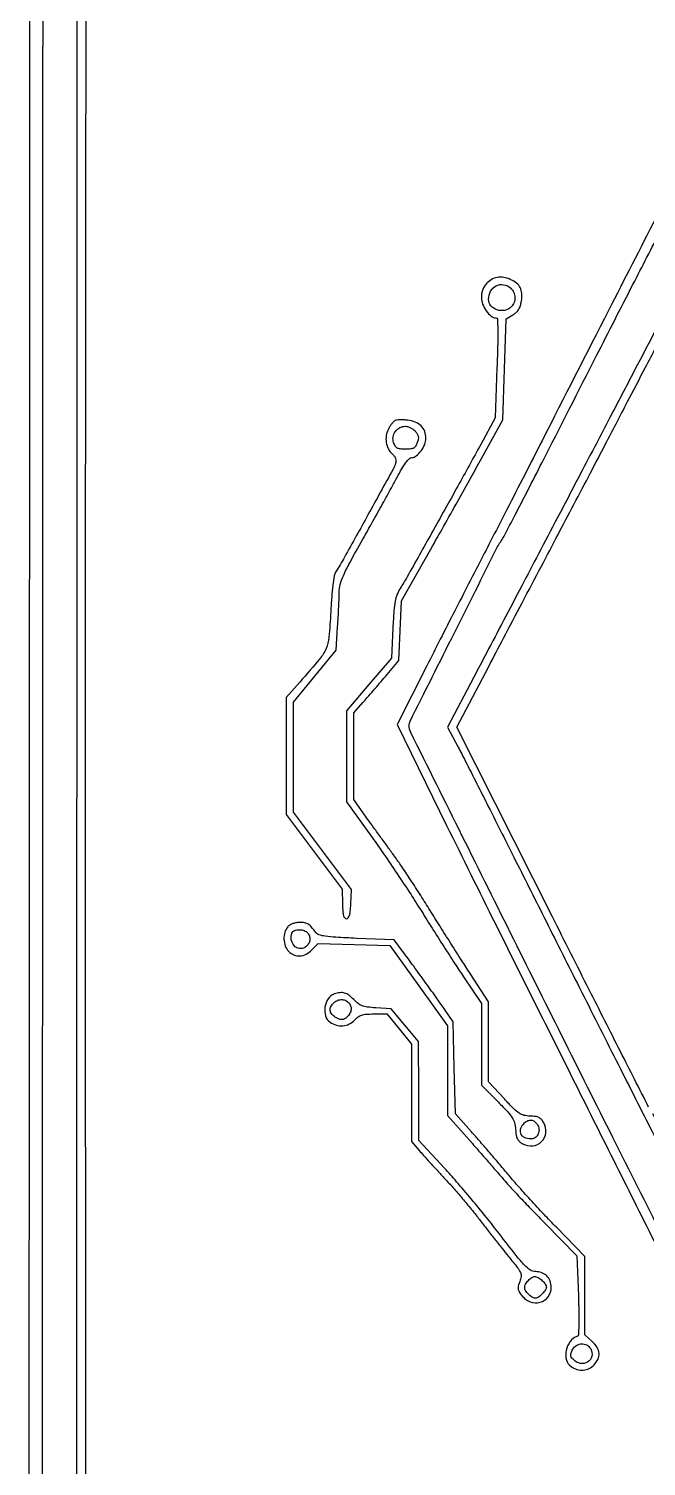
# Model space of a CAD drawing. Extents: x 33 to 995, y 30 to 1513.
# Drawn here: x 33 to 289, y 583 to 1180 of the extents above; entities that cross this region are included whole.
import ezdxf

# ---------------------------------------------------------------- set-up
doc = ezdxf.new("R2010")
doc.units = 0

msp = doc.modelspace()

# ---------------------------------------------------------------- linework, layer by layer
for points in [[(969.036452, 1225.056595, -0.000004), (969.039353, 1088.299549, -0.000008), (969.038944, 928.132759, -0.000006), (969.033447, 745.616071)], [(501, 614.908769, -0.000002), (561.298067, 614.940643, -0.000003), (614.572792, 614.968231, -0.000002), (659.799513, 614.99122, -0.000053)], [(56.838383, 550.971158, 0.000004), (56.774237, 658.613587, 0.000005), (56.715227, 754.844653, 0.000003), (56.664187, 835.950257, 0.000067), (56.646079, 859.5, -0.000403), (56.643947, 881.789623, -0.00003), (56.690827, 942.55625, -0.000042), (56.757144, 1015.035999, -0.000032), (56.841506, 1094.5), (57.067621, 1295.5)], [(972.956293, 313.397605, 0.000039), (972.978038, 768.984398, 0.000039), (972.928152, 1226.063636, 0.000618)], [(53.508353, 1474.214499, 0.000027), (53.251612, 1321.329098, 0.00033), (53.052888, 1115.372179, 0.000076), (53, 768.50806), (53, 62.314567)], [(38.822837, 332.31249, -0.000046), (38.889141, 769.339498, -0.000051), (39.034879, 1189.135476, -0.000465), (39.288314, 1372.643788, -0.000087), (39.584884, 1491.939655, -0.098597), (40.571108, 1496.824427, -0.031477), (42.041633, 1499.802126, -0.045918), (43.725173, 1502.193461, -0.046088), (45.811833, 1504.231037, -0.032025), (48.5, 1506.13944, -0.137776), (53.048935, 1507.445047, -0.000422), (114.224298, 1507.740408, -0.000933), (216.862219, 1507.95772, -0.000061), (514.602117, 1507.996262), (977.704234, 1508), (981.07832, 1505.726203, -0.029148), (982.52989, 1504.619797, -0.018066), (984.105016, 1503.165079, -0.018106), (985.561024, 1501.610852, -0.030905), (986.643885, 1500.200472), (988.835363, 1496.948538), (989.233898, 772.224269), (989.632433, 47.5)], [(995.005458, 43.718342), (994.752729, 770.609171), (994.5, 1497.5), (991.694724, 1502.272392, 0.032229), (990.320582, 1504.29898, 0.021357), (988.502755, 1506.444128, 0.02152), (986.549572, 1508.384329, 0.038625), (984.767769, 1509.772392), (980.646091, 1512.5), (515.573046, 1512.712577, 0.000094), (263.010968, 1512.780544, 0.000625), (137.080546, 1512.633358, 0.000111), (51.337268, 1512.406859, 0.105014), (47.5, 1511.580442, 0.060151), (44.399911, 1509.715644, 0.033004), (41.086923, 1506.764579, 0.032003), (38.025614, 1503.225534, 0.039426), (35.669775, 1499.552908), (33.5, 1495.5), (33.247266, 770.21552, 0.000036), (33.115334, 293.12885, 0.000631)], [(303.803707, 1075.012306, 0.000025), (284.486637, 1038, -0.000146), (274.223598, 1018.347231, -0.000112), (263.012605, 996.90625, -0.000114), (252.524387, 976.869653, -0.000272), (244.726218, 962, 0.000072), (237.800217, 948.806243, 0.000055), (230.228069, 934.372742, 0.000055), (223.14031, 920.855321, 0.000131), (217.861931, 910.779549), (207.014044, 890.059097), (211.377611, 881.779549, -0.004209), (214.325543, 876.070036, -0.000207), (223.892648, 857.132117, -0.000335), (235.235067, 834.619381, -0.000242), (247.854433, 809.5, 0.00037), (261.75425, 781.849463, 0.000284), (276.975462, 751.66875, 0.000287), (291.244919, 723.455401, 0.000683), (301.894641, 702.5, -0.000082), (311.121065, 684.399125, -0.000073), (320.711442, 665.569818, -0.000073)], [(49.921437, 30.277249, 0.000009), (186.426532, 30.187823, 0.000194)], [(293.435553, 1101.439793, 0.000653), (273.797652, 1063.111719, 0.000241), (246.194756, 1009, -0.000334), (238.994295, 994.890992, -0.000295), (231.473492, 980.2, -0.000297), (224.681702, 966.97168, -0.000904), (220.048136, 958, 0.001094), (215.691473, 949.556617, 0.000484), (209.97297, 938.387594, 0.000479), (203.936827, 926.542002, 0.000645), (198.497906, 915.808831), (186.025946, 891.117661), (206.578028, 849.308831, 0.001404), (226.822752, 808.415783, 0.000356), (259.942651, 742.103893, 0.000376), (293.811993, 674.539157, 0.000995)], [(317.857988, 636, -0.001048), (277.091598, 716.713619, -0.000898), (234.500237, 801.862447, -0.000055), (191.674092, 887.890211, -0.115963), (191, 890.757622, -0.116541), (191.431, 892.581649, -0.000125), (209.684068, 929.026567, -0.000337), (227.34158, 964.201082, -0.04067), (229.960816, 968.5, 0.037826), (230.467773, 969.321525, 0.000179), (235.037523, 978.165625, 0.000837), (240.215171, 988.236381, 0.000529), (246.222566, 1000, -0.000162), (268.823318, 1044.336916, -0.00052), (283.926435, 1073.86576, -0.000752), (295.59842, 1096.543761, -0.000947)], [(290.4362, 732.359415, -0.000037), (278.773437, 755.347773, -0.000414), (265.786473, 781.003571, -0.000254), (250.511503, 811.279651), (210.815515, 890.059303), (224.048813, 915.279651, -0.000146), (230.229558, 927.050722, -0.000076), (237.959906, 941.757148, -0.000075), (245.909178, 956.869007, -0.000114), (252.822799, 970, 0.000331), (259.400859, 982.506815, 0.000283), (266.315337, 995.69252, 0.000285), (272.587058, 1007.685604, 0.000814), (276.931745, 1016.038366, -0.0005), (281.568823, 1024.966922, -0.000125), (289.151825, 1039.523191, -0.000128), (297.831706, 1056.164422, -0.000129), (306.5, 1072.762617, -0.000644)], [(310.866673, 692.883382, 0.000076), (292.230865, 729.520628, 0.046647)]]:
    msp.add_lwpolyline(points, format="xyb")
for points in [[(223.454545, 1074.545455, 0.044961), (222.354478, 1073.227516, 0.055055), (221.591772, 1071.816941, 0.054342), (221.148533, 1070.258549, 0.042157), (221, 1068.5, 0.093921), (221.521728, 1065.747016, 0.061359), (223.067638, 1062.897974, 0.064567), (225.101425, 1060.709015, 0.175049), (227.064554, 1060, -0.397116), (227.644042, 1059.45358, -0.009523), (227.804267, 1055.417799, -0.01125), (227.792968, 1049.354504, -0.002667), (227.492803, 1039.25), (226.765589, 1018.5), (220.75952, 1007.5, -0.001481), (211.245544, 990.197341, -0.001051), (200.476554, 970.844946, -0.000525), (190.216357, 952.542869, -0.013578), (187.302974, 947.67325, 0.046525), (185.97687, 945.083983, 0.049489), (185.185485, 942.346736, 0.028447), (184.692167, 938.441775, 0.005393), (184.276103, 931.276326), (183.682164, 918.706153), (174.341082, 907.762106), (165, 896.81806), (165, 877.922531), (165, 859.027003), (175.646078, 844.274182, -0.005589), (180.441648, 837.469704, -0.003194), (186.087765, 829.151865, -0.003189), (191.661702, 820.710454, -0.005287), (196.242434, 813.510681, 0.001966), (200.593466, 806.570595, 0.001467), (205.444638, 798.949544, 0.001482), (210.059183, 791.793762, 0.003375), (213.596356, 786.423937), (221, 775.347873), (221, 758.419001), (221, 741.490128), (227.948155, 734.495064, -0.008059), (231.956225, 730.327705, -0.046493), (233.821578, 727.908689, -0.077252), (234.753042, 725.764201, -0.047062), (235.198155, 723.032333, 0.023637), (235.472064, 720.655274, 0.075567), (235.961939, 719.140781, 0.095866), (236.805204, 718.04258, 0.053815), (238.181927, 717.065352, 0.156125), (242.322881, 716.225893, 0.170707), (246.009034, 717.996944, 0.170893), (247.772736, 721.683498, 0.156434), (246.923253, 725.818073, 0.050016), (245.952783, 727.197945, 0.101484), (244.905528, 728.003418, 0.083006), (243.484748, 728.423874, 0.025549), (241.248239, 728.582937, -0.051476), (238.674825, 728.900486, -0.091025), (236.716463, 729.745109, -0.051283), (234.523622, 731.559412, -0.007549), (230.541968, 735.731804), (224, 742.797734), (224, 759.389325), (224, 775.980916), (216.348983, 787.740458, -0.002106), (212.778352, 793.279393, -0.001057), (208.312013, 800.30501, -0.00105), (203.723053, 807.591136, -0.001554), (199.733068, 814, 0.003978), (195.847455, 820.174296, 0.003223), (191.583923, 826.7375, 0.003256), (187.573536, 832.739313, 0.008422), (184.580303, 837, -0.000608), (181.832723, 840.783888, -0.000401), (178.683732, 845.139053, -0.000404), (175.629103, 849.378076, -0.000783), (173.196217, 852.771244), (168, 860.042488), (168, 878.043587), (168, 896.044686), (171.807978, 900.272343, 0.003947), (173.653711, 902.354308, 0.001626), (176.122954, 905.202915, 0.001608), (178.752379, 908.276249, 0.002066), (181.149886, 911.120557), (186.683816, 917.741115), (187.271434, 930.120557), (187.859052, 942.5), (200.023825, 964, 0.000813), (205.32766, 973.409667, 0.000587), (211.213383, 983.920381, 0.000593), (216.784843, 993.925188, 0.001288), (221.033491, 1001.622572), (229.878385, 1017.745144), (230.583435, 1038.687082), (231.288485, 1059.62902), (234.083684, 1061.233244, 0.05327), (235.361765, 1062.160152, 0.06055), (236.354181, 1063.300971, 0.058296), (237.071815, 1064.684378, 0.044185), (237.534422, 1066.331795, 0.045912), (237.836871, 1069.550664, 0.09314), (237.373706, 1072.041926, 0.106808), (236.100089, 1073.97586, 0.07473), (233.978791, 1075.510967, 0.055984), (230.969391, 1076.6623, 0.086473), (228.200639, 1076.887146, 0.094401), (225.694354, 1076.167188, 0.079523)], [(233.171259, 1072.345012, -0.102875), (234.436491, 1070.61046, -0.098337), (234.931785, 1068.486815, -0.099092), (234.576946, 1066.34857, -0.106249), (233.428571, 1064.571429, -0.147879), (230.715561, 1063.118173, -0.130519), (227.503904, 1063.31572, -0.139539), (224.963444, 1065.047367, -0.175577), (224, 1067.706443, -0.124363), (224.850694, 1071.073759, -0.153087), (227.161462, 1073.323741, -0.161951), (230.237225, 1073.779607, -0.141328)], [(185.22896, 1017.381179, 0.095621), (184.638019, 1016.970888, 0.025588), (183.878213, 1016.108206, 0.024961), (183.099418, 1015.019624, 0.023464), (182.415536, 1013.836664, 0.078677), (181.510999, 1011.109129, 0.080426), (181.503355, 1008.256956, 0.082194), (182.389242, 1005.600142, 0.087564), (184.070817, 1003.435912, -0.04994), (184.887742, 1002.532987, -0.076083), (185.37858, 1001.598781, -0.083918), (185.539152, 1000.631178, -0.076232), (185.38253, 999.629886, -0.048622), (184.333282, 997.178985, -0.000376), (173.940195, 978.26352, -0.001024), (164.200798, 960.654814, -0.0144), (160.510059, 954.442455, 0.09994), (159.914396, 952.886643, 0.010888), (159.35864, 949.071493, 0.011741), (158.862867, 944.100154, 0.006289), (158.472312, 937.942455, -0.009897), (157.724252, 927.357967, -0.080615), (156.521676, 922.672413, -0.07058), (153.867688, 918.373057, -0.006636), (145.782487, 908.913818), (140, 902.327636), (140, 878.063754), (140, 853.799872), (151.62064, 838.318073), (163.24128, 822.836274), (163.37064, 816.668137, 0.010607), (163.501348, 813.571381, 0.048754), (163.788784, 811.799583, 0.106068), (164.272173, 810.847034, 0.226205), (165, 810.5, 0.225043), (165.729508, 810.845857, 0.099858), (166.239406, 811.810352, 0.048366), (166.579734, 813.574178, 0.011427), (166.793022, 816.569092), (167.086043, 822.638183), (155.043022, 838.697006), (143, 854.755828), (143.000394, 877.627914), (143.000788, 900.5), (151.850458, 911.263499), (160.700127, 922.026998), (161.34489, 931.763499, 0.002695), (161.5921, 935.82876, 0.002513), (161.801773, 939.992002, 0.002503), (161.950946, 943.692613, 0.00854), (161.994826, 946.10289, -0.066248), (162.424487, 949.303972, -0.038407), (163.73002, 952.965472, -0.019954), (166.365937, 958.296696, -0.003485), (171.800426, 968.10289, 0.00098), (175.874691, 975.368548, 0.000917), (180.012179, 982.813036, 0.000912), (183.660964, 989.435165, 0.003142), (185.993029, 993.75, -0.010827), (188.027492, 997.379696, -0.026572), (189.717859, 999.928169, -0.032829), (191.118385, 1001.576079, -0.202902), (192.120022, 1002, 0.174626), (193.988126, 1002.67296, 0.061796), (195.967769, 1004.773271, 0.059521), (197.48991, 1007.472311, 0.09897), (198, 1010.024075, 0.091895), (197.475505, 1012.85376, 0.105093), (195.978916, 1015.158267, 0.09877), (193.588211, 1016.753832, 0.07252), (190.48978, 1017.534521, 0.015565), (188.869106, 1017.649638, 0.017232), (187.29863, 1017.657996, 0.016824), (185.965311, 1017.574174, 0.080121)], [(193.527405, 1012.969718, -0.043319), (194.398017, 1011.822055, -0.095041), (194.797996, 1010.799571, -0.091955), (194.79797, 1009.679816, -0.038708), (194.408311, 1008.219718, -0.04946), (193.730621, 1006.768976, -0.133016), (192.920367, 1005.982562, -0.103437), (191.691968, 1005.602778, -0.023431), (189.5, 1005.5, -0.023431), (187.308032, 1005.602778, -0.103437), (186.079633, 1005.982562, -0.133016), (185.269379, 1006.768976, -0.04946), (184.591689, 1008.219718, -0.123858), (184.373192, 1010.595508, -0.118511), (185.295894, 1012.83594, -0.117355), (187.145693, 1014.427703, -0.119798), (189.5, 1015, -0.075131), (190.472283, 1014.853073, -0.041768), (191.586435, 1014.403605, -0.040525), (192.662815, 1013.746715, -0.051617)], [(140.654988, 807.171259, 0.114308), (139.413445, 804.940882, 0.078716), (139.056601, 802.059092, 0.078255), (139.608497, 799.190929, 0.11022), (141, 797, 0.098497), (143.212308, 795.521821, 0.113926), (145.707482, 795.104285, 0.105877), (148.27428, 795.820308, 0.075742), (150.683012, 797.592103), (153.275115, 800.184205), (168.143305, 799.788301), (183.011496, 799.392396), (195.005748, 782.7391), (207, 766.085803), (207, 747.461528), (207, 728.837253), (217.263276, 717.168627, -0.000733), (221.438217, 712.407956, -0.00079), (225.495728, 707.752659, -0.000745), (228.965471, 703.746962, -0.003792), (230.876385, 701.5, 0.01333), (232.917667, 699.190494, 0.00203), (237.130461, 694.709375, 0.002271), (242.149437, 689.461903, 0.001965), (247.462836, 684), (260.699453, 670.5), (261.272065, 654, -0.004067), (261.467947, 646.625584, -0.011637), (261.443071, 641.497589, -0.007936), (261.278839, 637.767112, -0.300347), (260.797339, 637.125, 0.148302), (257.858473, 634.944701, 0.109429), (256.196795, 631.224349, 0.115358), (256.305011, 627.308668, 0.177441), (258.222506, 624.556704, 0.080626), (260.680847, 623.368862, 0.092247), (263.273823, 623.094991, 0.094738), (265.737211, 623.770539, 0.090254), (267.825686, 625.314451, 0.080213), (269.442795, 627.708328, 0.1305), (269.866058, 630.10938, 0.12092), (269.047005, 632.53445, 0.063347), (267, 635), (264, 637.80242), (264, 654.062035), (264, 670.321651), (252.158333, 682.410825, -0.005158), (247.016712, 687.769402, -0.003651), (241.351036, 693.886305, -0.003685), (236.02305, 699.810639, -0.007777), (231.996259, 704.5, 0.002337), (228.320238, 708.876319, 0.001645), (224.146469, 713.765625, 0.001659), (220.122127, 718.417283, 0.003484), (216.957545, 722), (210.239237, 729.5), (209.753779, 748.624829), (209.268321, 767.749659), (205.934755, 772.624829, 0.004766), (202.709638, 777.246236, 0.001692), (198.011933, 783.795883, 0.001704), (192.910507, 790.807369, 0.00231), (188.252143, 797.103033), (184.813185, 801.706066), (169.156592, 802.386455, -0.003469), (160.595802, 802.818001, -0.020957), (156.17064, 803.258476, -0.04047), (153.575713, 803.844246, -0.164355), (152.284106, 804.783422, 0.019375), (150.507666, 807.095946, 0.078455), (149.176189, 808.264747, 0.099393), (147.716956, 808.823526, 0.041916), (145.615561, 809, 0.04498), (144.180485, 808.87064, 0.043377), (142.773429, 808.486527, 0.045977), (141.546603, 807.90132, 0.074703)], [(148.960131, 804.548039, -0.109759), (149.726294, 803.054867, -0.114637), (149.771189, 801.402406, -0.109512), (149.075435, 799.841364, -0.093108), (147.75, 798.612298, -0.187615), (145.447526, 798.166879, -0.165695), (143.302029, 799.36201, -0.141802), (142.113894, 801.806449, -0.135091), (142.384042, 804.558413, -0.211701), (143.415946, 805.593935, -0.093139), (145.358373, 805.955761, -0.085109), (147.46703, 805.590783, -0.135031)], [(160, 779.306019, 0.159073), (157.402601, 777.295381, 0.112066), (156.045432, 773.830738, 0.113482), (156.324774, 770.155036, 0.165983), (158.222506, 767.556704, 0.083674), (160.80831, 766.326529, 0.092614), (163.562243, 766.071358, 0.094028), (166.189352, 766.826262, 0.089254), (168.41242, 768.5, -0.048674), (169.866193, 769.790874, -0.080185), (171.329197, 770.531853, -0.060067), (173.236548, 770.896298, -0.017204), (176.249617, 771), (181.769892, 771), (186.884946, 764.754217), (192, 758.508433), (192, 738.289013), (192, 718.069592), (195.228773, 714.284796, 0.006216), (196.974949, 712.288716, 0.001666), (199.800358, 709.159884, 0.001688), (203.034524, 705.626346, 0.001744), (206.257591, 702.153108, -0.007533), (209.692226, 698.364841, -0.004809), (213.575619, 693.86314, -0.004831), (217.298272, 689.375675, -0.00897), (220.216774, 685.653108, 0.002938), (223.006066, 682.005569, 0.00184), (226.310886, 677.768412, 0.001846), (229.596456, 673.619381, 0.003368), (232.313682, 670.260634, -0.005414), (236.03918, 665.61684, -0.060214), (237.268595, 663.588945, -0.137913), (237.513486, 661.975414, -0.067408), (236.978024, 659.946946, 0.028674), (236.352161, 658.151234, 0.10107), (236.259105, 656.93842, 0.100629), (236.648902, 655.783336, 0.028287), (237.70117, 654.186312, 0.140236), (241.20302, 651.507683, 0.16074), (245.393848, 651.274551, 0.171155), (248.716634, 653.558569, 0.158704), (250, 657.5, 0.088402), (249.531678, 660.128134, 0.109921), (248.192008, 662.210625, 0.109008), (246.085556, 663.540151, 0.085781), (243.421259, 664.010458, -0.148052), (241.344937, 664.647168, -0.054543), (238.977439, 666.643296, -0.023708), (235.48844, 670.670512, -0.003067), (228.5, 679.66813, 0.006157), (223.121771, 686.504977, 0.004239), (216.867309, 694.124222, 0.004274), (210.723855, 701.353662, 0.008695), (205.750414, 706.907672), (195.000828, 718.5), (194.983615, 739), (194.966403, 759.5), (189.233201, 766.32011), (183.5, 773.14022), (177.182988, 773.536091, -0.014951), (173.611861, 773.867313, -0.059122), (171.473072, 774.391823, -0.077357), (169.816903, 775.324759, -0.038024), (168.031778, 776.965981, 0.043402), (166.059359, 778.740699, 0.090858), (164.22052, 779.662581, 0.098746), (162.277318, 779.831377, 0.058326)], [(165.8, 775.8, -0.10499), (166.708683, 774.401441, -0.115847), (166.927697, 772.804616, -0.106917), (166.411297, 771.177891, -0.078868), (165.222846, 769.701673, -0.044182), (164.187827, 768.919319, -0.117947), (163.316588, 768.626591, -0.106287), (162.351326, 768.745382, -0.032076), (160.981704, 769.321802, -0.075662), (159.183719, 770.587907, -0.143386), (158.308769, 772.111075, -0.158552), (158.437133, 773.75526, -0.098567), (159.52148, 775.378622, -0.081378), (161.050288, 776.476989, -0.098715), (162.751148, 776.936395, -0.106055), (164.403184, 776.696326, -0.107858)], [(243.954319, 725.555042, -0.121853), (244.847781, 723.706441, -0.119743), (244.784474, 721.64162, -0.131277), (243.806039, 719.97194, -0.161084), (242.194958, 719.173236, -0.116934), (239.423532, 719.428899, -0.182217), (237.588056, 720.929274, -0.196821), (237.280806, 723.168449, -0.134067), (238.571429, 725.428571, -0.065474), (240.016415, 726.537666, -0.125753), (241.413504, 726.929867, -0.138742), (242.733431, 726.589691, -0.087753)], [(246.171259, 660.345012, -0.02788), (246.871183, 659.636764, -0.030866), (247.462807, 658.877648, -0.032423), (247.87989, 658.17468, -0.118213), (248, 657.673753, -0.152387), (247.602716, 656.400486, -0.042716), (246.259873, 654.774369, -0.042606), (244.66441, 653.403078, -0.157488), (243.416441, 653, -0.142951), (242.078431, 653.39052, -0.056764), (240.577667, 654.607516, -0.056704), (239.384319, 656.13646, -0.138234), (239, 657.5, -0.137644), (239.371249, 658.823028, -0.052256), (240.544687, 660.361631, -0.052256), (241.996295, 661.610352, -0.152667), (243.242688, 662, -0.099503), (243.788042, 661.890386, -0.029426), (244.556636, 661.513847, -0.028263), (245.390349, 660.97842, -0.027048)], [(265.954319, 632.555042, -0.180602), (266.976604, 629.621979, -0.204207), (265.754576, 626.920822, -0.192159), (262.878179, 625.827037, -0.167631), (259.834689, 626.932777, -0.031501), (258.627569, 628.04307, -0.132812), (258.160031, 628.898696, -0.134239), (258.189964, 629.868203, -0.032456), (258.764522, 631.382527, -0.121077), (260.126602, 633.107055, -0.125566), (262.115153, 633.974848, -0.129219), (264.231774, 633.772399, -0.132187)]]:
    msp.add_lwpolyline(points, format="xyb", close=True)

doc.saveas('drawing.dxf')
